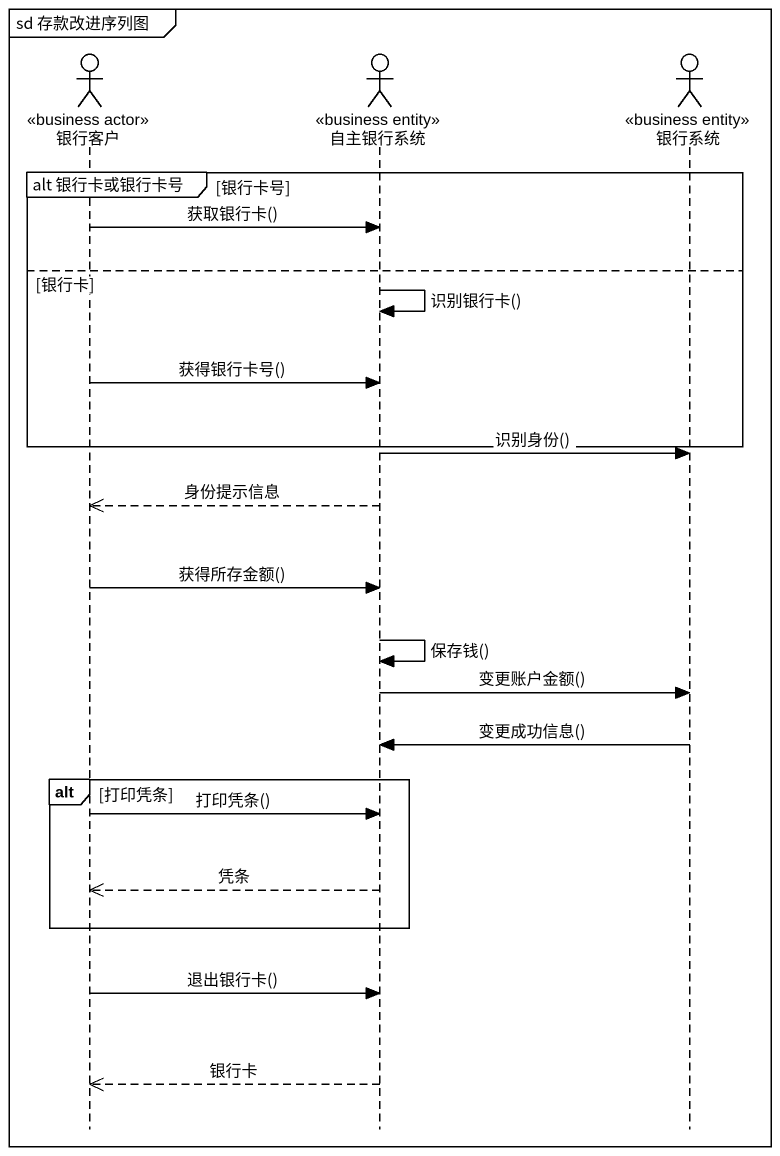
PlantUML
@startuml
mainframe sd 存款改进序列图
hide footbox
actor 银行客户 <<business actor>>
actor 自主银行系统 <<business entity>>
actor 银行系统 <<business entity>>

group alt 银行卡或银行卡号 [银行卡号]
  银行客户 -> 自主银行系统 : 获取银行卡()
else 银行卡
  自主银行系统 -> 自主银行系统 : 识别银行卡()
  银行客户 -> 自主银行系统 : 获得银行卡号()
end
自主银行系统 -> 银行系统 : 识别身份()
自主银行系统 -->> 银行客户 : 身份提示信息
银行客户 -> 自主银行系统 : 获得所存金额()
自主银行系统 -> 自主银行系统 : 保存钱()
自主银行系统 -> 银行系统 : 变更账户金额()
银行系统 -> 自主银行系统 : 变更成功信息()
alt 打印凭条
  银行客户 -> 自主银行系统 : 打印凭条()
  自主银行系统 -->> 银行客户 : 凭条
end
银行客户 -> 自主银行系统 : 退出银行卡()
自主银行系统 -->> 银行客户 : 银行卡
@enduml
